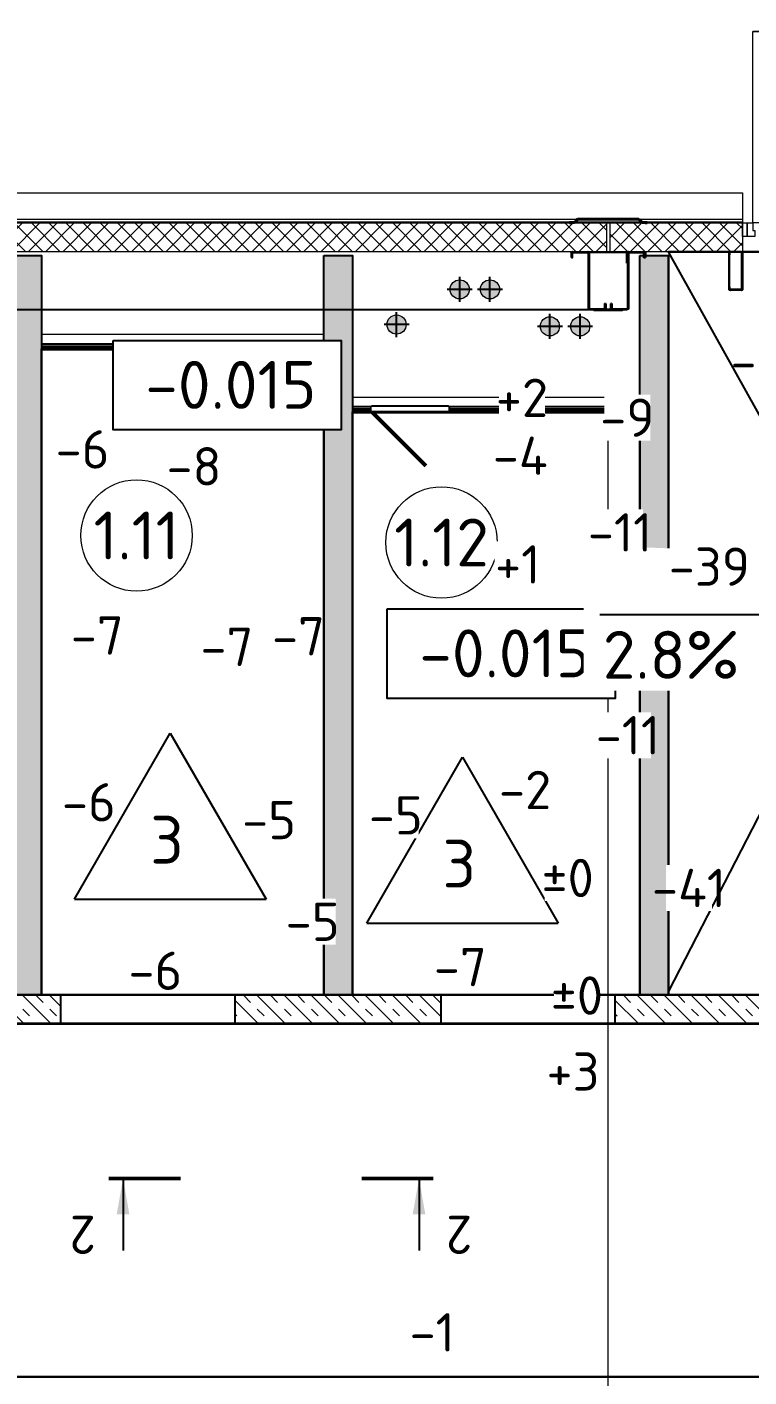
# Model space of a CAD drawing. Header units: metres. Extents: x -7665 to -5405, y -4871 to -3608.
# Drawn here: x -5498.52 to -5494.75, y -4859.61 to -4852.56 of the extents above; entities that cross this region are included whole.
import ezdxf
from ezdxf.enums import TextEntityAlignment as Align

# ---------------------------------------------------------------- set-up
doc = ezdxf.new("R2010")
doc.units = ezdxf.units.M
for name, pattern in [('CENTER', [50.800000000000004, 31.75, -6.35, 6.35, -6.35]), ('XKITLINE00', [0]), ('Xref_level ST-8$0$DASHDOT', [25.4, 12.7, -6.35, 0, -6.35])]:
    doc.linetypes.add(name, pattern=pattern)
for name, color, linetype in [('01', 123, 'Continuous'), ('A-Wall', 113, 'Continuous'), ('Part', 7, 'Continuous'), ('высотные отклонения', 7, 'Continuous'), ('Средние', 142, 'Continuous'), ('Стены', 7, 'Continuous'), ('Стены ГКЛ (графика)', 7, 'Continuous')]:
    doc.layers.add(name, color=color, linetype=linetype)
doc.layers.add('0_сети', color=7, linetype='Continuous', lineweight=0, transparency=0.7)
doc.layers.add('_5-1_Площадь помещений', color=2, linetype='Continuous', lineweight=30, plot=False)
for name, color, linetype, lineweight in [('S-WALL-PATT', 7, 'Continuous', 0), ('Выноски', 7, 'Continuous', 15), ('Обобщенные модели', 7, 'Continuous', 18), ('ОСИ', 250, 'Xref_level ST-8$0$DASHDOT', 5), ('Стены штриховка', 7, 'Continuous', 9), ('Цоколь', 252, 'Continuous', 18)]:
    doc.layers.add(name, color=color, linetype=linetype, lineweight=lineweight)
doc.layers.add('ГКЛ (контур)', color=255, linetype='Continuous', plot=False)
for name, color, linetype, lineweight, true_color in [('Каркас_Импост', 7, 'Continuous', 9, 0x804000), ('Монтажный зазор', 7, 'Continuous', 9, 0x804000), ('Панель', 7, 'Continuous', 9, 0x804000)]:
    doc.layers.add(name, color=color, linetype=linetype, lineweight=lineweight, true_color=true_color)
doc.styles.add('Норм 2.5', font='isocpeur.ttf', dxfattribs={"height": 2.5})
pattern_1 = [(45, (0, 0), (-44.90128060534577, 44.90128060534577), []), (135, (0, 0), (-44.90128060534577, -44.90128060534576), [])]
pattern_2 = [(0, (12, 6), (3, 300), [3, -300]), (10, (108, 12), (-49.14003004104248, 295.9632704366632), [2.999999999999999, -299.9999999999998]), (20, (54, 78), (-99.78696513534288, 282.9338466657496), [3, -300]), (29.99999999999999, (120, 126), (-147.4019237886467, 261.3076211353316), [3, -300]), (40, (42.00000000000001, 144), (-190.5381495766049, 231.741695764753), [2.999999999999999, -299.9999999999998]), (49.99999999999999, (66, 216), (-227.8849701066338, 195.1344162353187), [3, -300]), (59.99999999999999, (24, 270), (-258.3076211353316, 152.5980762113534), [3, -300]), (70, (120, 264), (-280.8817258057955, 105.4251208600584), [2.999999999999999, -299.9999999999998]), (80, (192, 276), (-294.9213813706616, 55.04887655911575), [2.999999999999999, -299.9999999999998]), (90, (228, 204), (-300, 3.000000000000018), [3, -300]), (99.99999999999997, (288, 198), (-295.9632704366632, -49.14003004104247), [3, -299.9999999999999]), (110, (288, 90), (-282.9338466657496, -99.78696513534288), [3, -300]), (120, (234, 54), (-261.3076211353316, -147.4019237886466), [2.999999999999999, -299.9999999999998]), (130, (150, 72), (-231.741695764753, -190.5381495766049), [3, -300]), (140, (204, 126), (-195.1344162353188, -227.8849701066338), [3, -300]), (150, (150, 180), (-152.5980762113533, -258.3076211353316), [3, -300]), (160.0000000000001, (276, 12), (-105.4251208600585, -280.8817258057954), [3, -300])]

# ---------------------------------------------------------------- blocks, each defined once
blk = doc.blocks.new('Колонна К2')
at = {"layer": 'Part'}
for p, q in [((-105, 146), (-104.9338393723592, 146.9250464488287)), ((-105, -141), (-105, 146)), ((-102.4529647831805, 146.5683505327906), (-102.5, 145.9107122735586)), ((-102.5, -141.0892877264414), (-102.5, 145.9107122735586)), ((-102.5, 143.5892877264414), (-102.440160356462, 144.4259552691365)), ((-102.5, -143.4107122735586), (-102.5, 143.5892877264414)), ((-99.95928576774895, 144.0692593530985), (-100, 143.5)), ((-100, -143.5), (-100, 143.5)), ((-99.42504644859582, 152.4338393722428), (-98.5, 152.5)), ((-98.41071227332577, 150), (-99.06835053255782, 149.9529647834133)), ((-98.5, 152.5), (-17.5, 152.5)), ((-98.41071227332577, 150), (-17.58928772620857, 150)), ((-96.92595526902005, 149.9401603563456), (-96.08928772620857, 150)), ((-96, 147.5), (-96.56925935298204, 147.4592857675161)), ((-96.08928772620857, 150), (-22.91071227332577, 150)), ((-96, 147.5), (-23, 147.5)), ((-22.43074064701796, 147.4592857675161), (-23, 147.5)), ((-22.91071227332577, 150), (-22.07404473097995, 149.9401603563456)), ((-19, 143.5), (-19.04071423225105, 144.0692593530985)), ((-19, 120), (-19, 143.5)), ((-16.93164946697652, 149.9529647834133), (-17.58928772620857, 150)), ((-17.5, 152.5), (-16.57495355140418, 152.4338393722428)), ((-16.559839643538, 144.4259552691365), (-16.5, 143.5892877264414)), ((-16.5, 120), (-16.5, 143.5892877264414)), ((-13.5, 145.9107122735586), (-13.54703521635383, 146.5683505327906)), ((-13.5, 122.5), (-13.5, 145.9107122735586)), ((-11.06616062764078, 146.9250464488287), (-11, 146)), ((-11, 146), (-11, 122.5)), ((11, 146), (11.06616062764078, 146.9250464488287)), ((11, 122.5), (11, 146)), ((13.54703521681949, 146.5683505327906), (13.5, 145.9107122735586)), ((13.5, 145.9107122735586), (13.5, 122.5)), ((16.5, 143.5892877264414), (16.559839643538, 144.4259552691365)), ((16.5, 120), (16.5, 143.5892877264414)), ((16.57495355140418, 152.4338393722428), (17.5, 152.5)), ((17.58928772667423, 150), (16.93164946744218, 149.9529647834133)), ((17.5, 152.5), (98.5, 152.5)), ((17.58928772667423, 150), (98.41071227379143, 150)), ((19.04071423271671, 144.0692593530985), (19, 143.5)), ((19, 120), (19, 143.5)), ((22.07404473097995, 149.9401603563456), (22.91071227379143, 150)), ((23, 147.5), (22.43074064701796, 147.4592857675161)), ((22.91071227379143, 150), (96.08928772667423, 150)), ((23, 147.5), (96, 147.5)), ((96.56925935298204, 147.4592857675161), (96, 147.5)), ((96.08928772667423, 150), (96.92595526902005, 149.9401603563456)), ((99.06835053302348, 149.9529647834133), (98.41071227379143, 150)), ((98.5, 152.5), (99.42504644859582, 152.4338393722428)), ((100, 143.5), (99.95928576774895, 144.0692593530985)), ((100, -143.5), (100, 143.5)), ((102.440160356462, 144.4259552691365), (102.5, 143.5892877264414)), ((102.5, 145.9107122735586), (102.4529647836462, 146.5683505327906)), ((102.5, -141.0892877264414), (102.5, 145.9107122735586)), ((102.5, -143.4107122735586), (102.5, 143.5892877264414)), ((104.9338393723592, 146.9250464488287), (105, 146)), ((105, -141), (105, 146)), ((-100, -140.0001452717697), (-100, 139.9998547282303)), ((-19, 120), (-16.5, 120)), ((-11, 122.5), (-13.5, 122.5)), ((13.5, 122.5), (11, 122.5)), ((19, 120), (16.5, 120)), ((100, -140.0001452717697), (100, 139.9998547282303)), ((-194, -143.5), (-194, -120)), ((-194, -120), (-191.5, -120)), ((-191.5, -120), (-191.5, -143.4107122735586)), ((-188.5, -117.5), (-186, -117.5)), ((-188.5, -141.0892877264414), (-188.5, -117.5)), ((-186, -117.5), (-186, -141)), ((-100, -143.5), (-100, -89.93383938604177)), ((-100, -89.93383938604177), (-97.5, -89.93383938604177)), ((-97.5, -89.93383938604177), (-97.47648239159025, -143.7395314031746)), ((97.5, -89.93383938604177), (97.47648239159025, -143.7395314031746)), ((100, -89.93383938604177), (97.5, -89.93383938604177)), ((100.0330803138204, -143.9625232244143), (100, -89.93383938604177)), ((188.5, -117.5), (186, -117.5)), ((186, -117.5), (186, -141)), ((188.5, -141.0892877264414), (188.5, -117.5)), ((191.5, -120), (191.5, -120)), ((191.5, -120), (191.5, -120)), ((191.5, -143.4107122735586), (191.5, -120)), ((191.5, -120), (194, -120)), ((194, -143.5), (194, -120)), ((-193.9338393723592, -144.4250464488287), (-194, -143.5)), ((-191.5, -143.4107122735586), (-191.4529647831805, -144.0683505327906)), ((-188.440160356462, -141.9259552691365), (-188.5, -141.0892877264414)), ((-187.5, -150), (-188.4250464485958, -149.9338393722428)), ((-188.0683505325578, -147.4529647834133), (-187.4107122733258, -147.5)), ((-187.5, -150), (-106.5, -150)), ((-187.4107122733258, -147.5), (-106.5892877262086, -147.5)), ((-186, -141), (-185.9592857672833, -141.5692593530985)), ((-182.0892877262086, -147.5), (-182.9259552690201, -147.4401603563456)), ((-182.569259352982, -144.9592857675161), (-182, -145)), ((-182.0892877262086, -147.5), (-108.9107122733258, -147.5)), ((-182, -145), (-109, -145)), ((-109, -145), (-108.430740647018, -144.9592857675161)), ((-108.0740447309799, -147.4401603563456), (-108.9107122733258, -147.5)), ((-106.5892877262086, -147.5), (-105.9316494669765, -147.4529647834133)), ((-105.5749535514042, -149.9338393722428), (-106.5, -150)), ((-105.040714232251, -141.5692593530985), (-105, -141)), ((-102.5, -141.0892877264414), (-102.559839643538, -141.9259552691365)), ((-102.5470352163538, -144.0683505327906), (-102.5, -143.4107122735586)), ((-99.93383937235922, -144.4250464488287), (-100, -143.5)), ((-97.5, -143.4107122735586), (-97.4529647831805, -144.0683505327906)), ((-94.42504644854769, -149.9338393722575), (94.42504644854789, -149.9338393722575)), ((-94.06835053264085, -147.4529647834324), (94.06835053264102, -147.4529647834324)), ((97.5, -143.4107122735586), (97.4529647831805, -144.0683505327906)), ((99.93383937235922, -144.4250464488287), (100, -143.5)), ((100.0661606276408, -144.4250464488287), (100, -143.5)), ((102.559839643538, -141.9259552691365), (102.5, -141.0892877264414)), ((102.5, -143.4107122735586), (102.5470352168195, -144.0683505327906)), ((105, -141), (105.0407142327167, -141.5692593530985)), ((106.5, -150), (105.5749535514042, -149.9338393722428)), ((105.9316494674422, -147.4529647834133), (106.5892877266742, -147.5)), ((106.5, -150), (187.5, -150)), ((106.5892877266742, -147.5), (187.4107122737914, -147.5)), ((108.9107122737914, -147.5), (108.0740447309799, -147.4401603563456)), ((108.430740647018, -144.9592857675161), (109, -145)), ((108.9107122737914, -147.5), (182.0892877266742, -147.5)), ((109, -145), (182, -145)), ((182, -145), (182.569259352982, -144.9592857675161)), ((182.9259552690201, -147.4401603563456), (182.0892877266742, -147.5)), ((185.959285767749, -141.5692593530985), (186, -141)), ((187.4107122737914, -147.5), (188.0683505330235, -147.4529647834133)), ((188.4250464485958, -149.9338393722428), (187.5, -150)), ((188.5, -141.0892877264414), (188.440160356462, -141.9259552691365)), ((191.4529647836462, -144.0683505327906), (191.5, -143.4107122735586)), ((194, -143.5), (193.9338393723592, -144.4250464488287))]:
    blk.add_line(p, q, dxfattribs=at)
blk.add_lwpolyline([(-74.99999999999999, 152.5), (-74.99999999999999, 154.5), (74.99999999999999, 154.5), (74.99999999999999, 152.5), (-74.99999999999999, 152.5)], dxfattribs=at)
for centre, radius, start, end in [((-98.5, 146), 6.499999999995562, 98.18181817978395, 171.8181818202161), ((-98.5, 146), 3.993614015769151, 98.18181817978395, 171.8181818202161), ((-96, 143.5), 6.506385984226687, 98.18181817978395, 171.8181818202161), ((-96, 143.5), 3.999999999991231, 98.18181817978395, 171.8181818202161), ((-23, 143.5), 3.999999999987617, 8.181818179783926, 81.81818182021608), ((-23, 143.5), 6.50638598422186, 8.181818179783926, 81.81818182021608), ((-17.5, 146), 3.993614015776985, 8.181818179783926, 81.81818182021608), ((-17.5, 146), 6.499999999989522, 8.181818179783926, 81.81818182021608), ((17.5, 146), 6.499999999999175, 98.18181817978395, 171.8181818202161), ((17.5, 146), 3.993614015773978, 98.18181817978395, 171.8181818202161), ((23, 143.5), 6.506385984229692, 98.18181817978395, 171.8181818202161), ((23, 143.5), 3.999999999996058, 98.18181817978395, 171.8181818202161), ((96, 143.5), 3.999999999996058, 8.181818179783926, 81.81818182021608), ((96, 143.5), 6.506385984231515, 8.181818179783926, 81.81818182021608), ((98.5, 146), 3.993614015764325, 8.181818179783926, 81.81818182021608), ((98.5, 146), 6.499999999989522, 8.181818179783926, 81.81818182021608), ((-187.5, -143.5), 6.499999999998569, 188.1818181797839, 261.8181818202161), ((-187.5, -143.5), 3.993614015776985, 188.1818181797839, 261.8181818202161), ((-182, -141), 6.506385984230301, 188.1818181797839, 261.8181818202161), ((-182, -141), 3.999999999987617, 188.1818181797839, 261.8181818202161), ((-109, -141), 3.999999999991231, 278.1818181797839, 351.8181818202161), ((-109, -141), 6.506385984226687, 278.1818181797839, 351.8181818202161), ((-106.5, -143.5), 3.993614015769151, 278.1818181797839, 351.8181818202161), ((-106.5, -143.5), 6.499999999999782, 278.1818181797839, 351.8181818202161), ((-93.5, -143.5), 6.499999999998569, 188.181818179784, 261.8181818202164), ((-93.5, -143.5), 3.993614015776985, 188.181818179784, 261.8181818202164), ((93.5, -143.5), 3.993614015776985, 278.1818181797836, 351.8181818202161), ((93.5, -143.5), 6.499999999998569, 278.1818181797836, 351.8181818202161), ((106.5, -143.5), 6.499999999993742, 188.1818181797839, 261.8181818202161), ((106.5, -143.5), 3.993614015764325, 188.1818181797839, 261.8181818202161), ((109, -141), 6.506385984231515, 188.1818181797839, 261.8181818202161), ((109, -141), 3.999999999996058, 188.1818181797839, 261.8181818202161), ((182, -141), 4.000000000000884, 278.1818181797839, 351.8181818202161), ((182, -141), 6.506385984222467, 278.1818181797839, 351.8181818202161), ((187.5, -143.5), 3.993614015778804, 278.1818181797839, 351.8181818202161), ((187.5, -143.5), 6.499999999999782, 278.1818181797839, 351.8181818202161)]:
    blk.add_arc(centre, radius, start, end, dxfattribs=at)
blk = doc.blocks.new('*U41')
at = {"layer": 'S-WALL-PATT', "lineweight": 0, "true_color": 0x636466}
h = blk.add_hatch(dxfattribs=at)
h.set_pattern_fill('ANSI37', color=251, scale=20)
h.set_pattern_definition(pattern_1)
h.paths.add_polyline_path([(-150, 0), (0, 1.4210854715202e-14), (0, 5979.999999999999), (-150, 5979.999999999999)])
at = {"color": 0}
blk.add_lwpolyline([(-150, 0), (0, 0), (0, 5979.999999999999), (-150, 5979.999999999999)], close=True, dxfattribs=at)
blk = doc.blocks.new('СТ1')
at = {"layer": 'Part', "linetype": 'XKITLINE00'}
for p, q in [((5.146110970526934, 70.90423054539133), (6, 70.96530189411715)), ((6, 70.96530189411715), (62, 70.96530189411715)), ((62, 70.96530189411715), (62.85388902947307, 70.90423054539133)), ((0, 64.96530189411715), (0.06107134884223342, 65.81919092370663)), ((0, -123.0346981058829), (0, 64.96530189411715)), ((0, 0), (2, 2)), ((2.045771019998938, 65.53383419092279), (2, 64.89387171296403)), ((2, -122.9632679247297), (2, 64.89387171296403)), ((6.071430181153119, 68.96530189411715), (5.431467703077942, 68.91953087435104)), ((6.071430181153119, 68.96530189411715), (61.92856981884688, 68.96530189411715)), ((62.56853229692206, 68.91953087435104), (61.92856981884688, 68.96530189411715)), ((65.87564456090331, 65.87564456101973), (67.45779197197407, 67.45779197209049)), ((66, 64.89387171296403), (65.95422898046672, 65.53383419092279)), ((66, 53.96530189411715), (66, 64.89387171296403)), ((68, 53.96530189411715), (66, 53.96530189411715)), ((67.93892865115777, 65.81919092370663), (68, 64.96530189411715)), ((68, 64.96530189411715), (68, 53.96530189411715)), ((0.06107134884223342, -123.8885871354723), (0, -123.0346981058829)), ((2, -122.9632679247297), (2.045771019998938, -123.6032304026885)), ((6, -129.0346981058829), (5.146110970526934, -128.973626757157)), ((5.431467703077942, -126.9889270861167), (6.071430181153119, -127.0346981058829)), ((6, -129.0346981058829), (62, -129.0346981058829)), ((6.071430181153119, -127.0346981058829), (61.92856981884688, -127.0346981058829)), ((61.92856981884688, -127.0346981058829), (62.56853229692206, -126.9889270861167)), ((62.85388902947307, -128.973626757157), (62, -129.0346981058829)), ((65.95422898046672, -123.6032304026885), (66, -122.9632679247297)), ((66, -112.0346981058829), (68, -112.0346981058829)), ((66, -122.9632679247297), (66, -112.0346981058829)), ((68, -123.0346981058829), (67.93892865115777, -123.8885871354723)), ((68, -112.0346981058829), (68, -123.0346981058829))]:
    blk.add_line(p, q, dxfattribs=at)
for centre, radius, start, end in [((6, 64.96530189411715), 5.99999999999228, 98.18181817978395, 171.8181818202161), ((62, 64.96530189411715), 5.999999999996499, 8.181818179783926, 81.81818182021608), ((6, 64.96530189411715), 3.994891212612249, 98.18181817978395, 171.8181818202161), ((62, 64.96530189411715), 3.994891212614952, 8.181818179783926, 81.81818182021608), ((6, -123.0346981058829), 6.000000000000719, 188.1818181797839, 261.8181818202161), ((6, -123.0346981058829), 3.994891212611036, 188.1818181797839, 261.8181818202161), ((62, -123.0346981058829), 3.994891212615256, 278.1818181797839, 351.8181818202161), ((62, -123.0346981058829), 5.999999999992887, 278.1818181797839, 351.8181818202161)]:
    blk.add_arc(centre, radius, start, end, dxfattribs=at)
blk = doc.blocks.new('*U62')
at = {"layer": 'S-WALL-PATT', "lineweight": 0, "true_color": 0x636466}
h = blk.add_hatch(dxfattribs=at)
h.set_pattern_fill('ANSI37', color=251, scale=20)
h.set_pattern_definition(pattern_1)
h.paths.add_polyline_path([(-150, 0), (-1.4210854715202e-14, 1.4210854715202e-14), (0, 690.0000000000005), (-150, 690.0000000000005)])
at = {"color": 0}
blk.add_lwpolyline([(-150, 0), (0, 0), (0, 690.0000000000005), (-150, 690.0000000000005)], close=True, dxfattribs=at)
blk = doc.blocks.new('*U30')
at = {"layer": 'A-Wall', "linetype": 'Continuous', "lineweight": 18}
h = blk.add_hatch(dxfattribs=at)
h.set_pattern_fill('GENERAL_TEXTURE', color=30, scale=300, style=0, pattern_type=2)
h.set_pattern_definition(pattern_2)
h.paths.add_polyline_path([(12.5, 0), (12.5, -12.5), (530.7155004115775, -12.5), (530.7155004115775, 0)], flags=0)
at = {"layer": 'A-Wall', "color": 114, "linetype": 'Continuous', "lineweight": 50}
blk.add_line((-899.6689732287414, -1.347017690507073), (575.3809414343159, -1.347017690507073), dxfattribs=at)
at = {"layer": 'A-Wall', "color": 11, "linetype": 'Continuous', "lineweight": 25}
for p, q in [((-899.6689732287414, -13.84701769050707), (575.3809414343159, -13.84701769050707)), ((-899.6689732287414, -26.34701769050707), (575.3809414343159, -26.34701769050707))]:
    blk.add_line(p, q, dxfattribs=at)
at = {"layer": 'A-Wall', "color": 8, "linetype": 'Continuous', "lineweight": 0}
blk.add_line((-899.6689732287414, -76.34701769050707), (575.3809414343159, -76.34701769050707), dxfattribs=at)
for points in [[(-899.6689732287414, -1.347017690507073), (-899.6689732287414, -76.34701769050707)], [(575.3809414343159, -1.347017690507073), (575.3809414343159, -76.34701769050707)]]:
    blk.add_lwpolyline(points, dxfattribs=at)
blk = doc.blocks.new('*U31')
at = {"layer": 'A-Wall', "linetype": 'Continuous', "lineweight": 18}
h = blk.add_hatch(dxfattribs=at)
h.set_pattern_fill('GENERAL_TEXTURE', color=30, scale=300, style=0, pattern_type=2)
h.set_pattern_definition(pattern_2)
h.paths.add_polyline_path([(12.5, 0), (12.5, -12.5), (530.7155004115775, -12.5), (530.7155004115775, 0)], flags=0)
at = {"layer": 'A-Wall', "color": 114, "linetype": 'Continuous', "lineweight": 50}
blk.add_line((-924.5689732291139, -1.347017690507073), (575.3809414343159, -1.347017690507073), dxfattribs=at)
at = {"layer": 'A-Wall', "color": 11, "linetype": 'Continuous', "lineweight": 25}
for p, q in [((-924.5689732291139, -13.84701769050707), (575.3809414343159, -13.84701769050707)), ((-924.5689732291139, -26.34701769050707), (575.3809414343159, -26.34701769050707))]:
    blk.add_line(p, q, dxfattribs=at)
at = {"layer": 'A-Wall', "color": 8, "linetype": 'Continuous', "lineweight": 0}
blk.add_line((-924.5689732291139, -76.34701769050707), (575.3809414343159, -76.34701769050707), dxfattribs=at)
for points in [[(-924.5689732291139, -1.347017690507073), (-924.5689732291139, -76.34701769050707)], [(575.3809414343159, -1.347017690507073), (575.3809414343159, -76.34701769050707)]]:
    blk.add_lwpolyline(points, dxfattribs=at)
blk = doc.blocks.new('*U165')
at = {"lineweight": 50}
for points in [[(200, 0), (-82.84271247491941, 282.8427124744537)], [(-200, 0), (200, 0), (200, -25), (-200, -25), (-200, 0)]]:
    blk.add_lwpolyline(points, dxfattribs=at)
blk.add_wipeout([(-200, 0), (200, 0), (200, -25), (-199.99999999999994, -25)])
blk = doc.blocks.new('*U180')
at = {"layer": 'Цоколь'}
for p, q in [((0, -2.588190451025184), (0, 0)), ((21889.99999999998, -9.094947017729282e-13), (0, 0)), ((21889.99999999998, -9.094947017729282e-13), (0, 0)), ((0, -5.485967929892468), (0, -2.588190451025184)), ((21889.99999999998, -2.588190451025184), (0, -2.588190451025184)), ((-9.094947017729282e-13, -158.0707920155728), (0, -5.485967929892468)), ((21889.99999999998, -5.485967929891558), (0, -5.485967929892468)), ((21889.99999999998, -19.86834022734274), (-9.094947017729282e-13, -19.86834022734365)), ((21889.99999999998, -158.0707920155728), (-9.094947017729282e-13, -158.0707920155728))]:
    blk.add_line(p, q, dxfattribs=at)
blk = doc.blocks.new('ДПС-1-60 1060х2050 (проем 1110)')
at = {"layer": 'Каркас_Импост', "color": 7}
for p, q in [((25, 0), (55, 0)), ((25, -70), (25, 0)), ((55, 0), (55, -40)), ((1055, 0), (1085, 0)), ((1055, -40), (1055, 0)), ((1085, 0), (1085, -70)), ((65, -70), (25, -70)), ((55, -40), (65, -40)), ((65, -40), (65, -70)), ((1045, -40), (1055, -40)), ((1045, -70), (1045, -40)), ((1085, -70), (1045, -70))]:
    blk.add_line(p, q, dxfattribs=at)
at = {"layer": 'Монтажный зазор', "color": 7}
blk.add_line((1085, -70), (1085, 0), dxfattribs=at)
for points in [[(25, -70), (0, -70), (0, 0), (25, 0)], [(1110, -70), (1085, -70), (1085, 0), (1110, 0)]]:
    blk.add_lwpolyline(points, close=True, dxfattribs=at)
at = {"layer": 'Панель', "color": 7, "lineweight": 18}
for p, q in [((55, 0), (55, 1000)), ((55, 1000), (99.44444444403052, 1000)), ((99.44444444403052, 1000), (99.44444444403052, 0)), ((99.44444444403052, 0), (55, 0))]:
    blk.add_line(p, q, dxfattribs=at)
at = {"layer": 'Панель', "color": 7}
blk.add_arc((55, 0), 1000.000000000001, 0, 90, dxfattribs=at)
blk = doc.blocks.new('320мм_ФЭ_Стена_Стык вертикальный')
at = {"layer": 'Обобщенные модели', "lineweight": 9}
h = blk.add_hatch(dxfattribs=at)
h.set_pattern_fill('FP_4', color=256, style=0, pattern_type=2)
h.set_pattern_definition([(45, (210.0000000000036, 6.821210263296962e-13), (-106.0660171779821, 106.0660171779821), [])])
h.paths.add_polyline_path([(27265.00000000009, -294.9999999998949), (27282.00000000009, -277.9999999998988), (27281.58578643771, -276.9999999998947), (27264.58578643771, -293.9999999998951), (27155.41421356246, -293.9999999998948), (27138.41421356246, -276.9999999998943), (27138.00000000009, -277.9999999998984), (27155.00000000008, -294.9999999998946)], flags=0)
h.paths.add_polyline_path([(27307.00000000008, -275.999999999895), (27308.00000000008, -274.9999999998996), (27298.00000000009, -275.999999999895)], flags=0)
h.paths.add_polyline_path([(27122.00000000009, -275.9999999998944), (27122.00000000009, -274.9999999998947), (27113.00000000009, -275.9999999998944)], flags=0)
at = {"layer": 'Обобщенные модели', "lineweight": 40}
for p, q in [((26912.00000000005, -274.9999999998932), (26902.00000000005, -274.9999999998931)), ((26902.00000000005, -274.9999999998931), (26902.00000000005, -277.9999999998932)), ((26902.00000000005, -277.9999999998932), (26928.00000000005, -277.9999999998934)), ((26903.00000000005, -276.9999999998932), (26903.00000000005, -275.9999999998931)), ((26903.00000000005, -275.9999999998931), (26912.00000000005, -275.9999999998932)), ((26928.41421356243, -276.9999999998934), (26903.00000000005, -276.9999999998932)), ((26912.00000000005, -275.9999999998932), (26912.00000000005, -274.9999999998932)), ((26928.00000000005, -277.9999999998934), (26945.00000000005, -294.9999999998934)), ((26945.41421356243, -293.9999999998934), (26928.41421356243, -276.9999999998934)), ((27281.58578643768, -276.9999999998936), (27264.58578643768, -293.9999999998934)), ((27265.00000000005, -294.9999999998934), (27282.00000000005, -277.9999999998936)), ((27307.00000000005, -276.9999999998938), (27281.58578643768, -276.9999999998936)), ((27282.00000000005, -277.9999999998936), (27308.00000000006, -277.9999999998938)), ((27308.00000000006, -274.9999999998937), (27298.00000000006, -274.9999999998936)), ((27298.00000000006, -274.9999999998936), (27298.00000000006, -275.9999999998936)), ((27298.00000000006, -275.9999999998936), (27307.00000000005, -275.9999999998938)), ((27307.00000000005, -275.9999999998938), (27307.00000000005, -276.9999999998938)), ((27308.00000000006, -277.9999999998938), (27308.00000000006, -274.9999999998937))]:
    blk.add_line(p, q, dxfattribs=at)
for points in [[(26945.00000000005, -294.9999999998934), (27265.00000000005, -294.9999999998934)], [(26945.41421356243, -293.9999999998934), (27264.58578643768, -293.9999999998934)]]:
    blk.add_lwpolyline(points, dxfattribs=at)
blk = doc.blocks.new('Номер_помещения')
blk.add_wipeout([(-5, 0), (0, 8.659999999999854), (5, 0)])
for p, q in [((-5, 0), (0, 8.659999999999854)), ((0, 8.659999999999854), (5, 0)), ((-5, 0), (5, 0))]:
    blk.add_line(p, q)
at = {"style": 'Норм 2.5'}
blk.add_attdef('НОМЕР', text='', height=2.5, dxfattribs=at).set_placement((-0.1712660301878657, 3.102129743254984), align=Align.MIDDLE_CENTER)
blk = doc.blocks.new('axis_name')
at = {"lineweight": 9}
blk.add_circle((0, 0), 2.907122088250071, dxfattribs=at)
at = {"style": 'Норм 2.5'}
blk.add_attdef('AXIS_NAME', text='', height=2.5, dxfattribs=at).set_placement((0, 0), align=Align.MIDDLE_CENTER)
blk = doc.blocks.new('Проектная_отметка')
blk.add_wipeout([(0, 0), (8.881784197001252e-16, 4.675579138611283), (11.91657117851264, 4.675579138611283), (11.91657117851264, 0)])
blk.add_lwpolyline([(0, 4.675579138611283), (11.91657117851264, 4.675579138611283), (11.91657117851264, 0), (0, 0)], close=True)
at = {"style": 'Норм 2.5'}
blk.add_attdef('ОТМЕТКА', text='', height=2.5, dxfattribs=at).set_placement((6.151168828841946, 2.352962737872986), align=Align.MIDDLE_CENTER)
blk = doc.blocks.new('уклон')
blk.add_wipeout([(-1.8388414349320792, 3.2893025527778406), (7.606307830760418, 3.6276688934360237), (7.606307830760416, -3.9624762885597846), (-2.6502681218055097, -3.9624762885597864), (-2.6502681218055097, 0), (-6.769383791229302, 0)]).dxf.layer = '01'
for q in [(-3.155252649971771, 1.446154085085709), (6.769383791224755, 0)]:
    blk.add_line((-6.769383791229302, 0), q)
at = {"style": 'Норм 2.5'}
for tag, p in [('УКЛОН_ПРОЕКТ', (-2.137696630265964, 0.5730704437519307)), ('УКЛОН_ФАКТ', (-2.137696630265964, -3.343577028426807))]:
    blk.add_attdef(tag, p, '', height=2.5, dxfattribs=at)
blk = doc.blocks.new('стрелка разреза')
blk.add_hatch(color=256).paths.add_polyline_path([(0, -3.75000000349246), (2.34375, -3.336733643664047), (2.34375, -4.163266363320872)], flags=0)
blk.add_line((0, -3.75000000349246), (4.687500011641532, -3.75000000349246))
at = {"lineweight": 30, "const_width": 0.234375}
blk.add_lwpolyline([(0, 0), (0, -4.687499997089617)], dxfattribs=at)

msp = doc.modelspace()

# ---------------------------------------------------------------- hatches: boundary and pattern name
at = {"layer": '0_сети', "true_color": 0x0000ff}
h = msp.add_hatch(color=5, dxfattribs=at)
h.dxf.hatch_style = 1
h.paths.add_polyline_path([(-5496.31224954417, -4853.928810942981, 1), (-5496.21224954417, -4853.928810942981, 1)])
at = {"layer": '0_сети'}
h = msp.add_hatch(color=10, dxfattribs=at)
h.dxf.hatch_style = 1
h.paths.add_polyline_path([(-5496.154220269265, -4853.928810942981, 1), (-5496.054220269266, -4853.928810942981, 1)])
h = msp.add_hatch(color=94, dxfattribs=at)
h.dxf.hatch_style = 1
h.paths.add_polyline_path([(-5496.641680140896, -4854.112522452726, 1), (-5496.541680140896, -4854.112522452726, 1)])
at = {"layer": '0_сети', "true_color": 0x0000ff}
h = msp.add_hatch(color=5, dxfattribs=at)
h.dxf.hatch_style = 1
h.paths.add_polyline_path([(-5495.841045866572, -4854.121813325035, 1), (-5495.741045866572, -4854.121813325035, 1)])
at = {"layer": '0_сети'}
h = msp.add_hatch(color=10, dxfattribs=at)
h.dxf.hatch_style = 1
h.paths.add_polyline_path([(-5495.683016591667, -4854.121813325035, 1), (-5495.583016591667, -4854.121813325035, 1)])
at = {"layer": 'Стены штриховка'}
h = msp.add_hatch(dxfattribs=at)
h.set_pattern_fill('ASHLER', color=256, scale=0.2, angle=270, pattern_type=2)
h.set_pattern_definition([(315, (-8245.935953851736, -4184.874212591381), (0.07071067811865477, 0.07071067811865474), []), (315, (-8245.865253851736, -4184.874212591381), (0.07071067811865477, 0.07071067811865474), [0.05, -0.05])])
h.paths.add_polyline_path([(-5486.481365646553, -4853.752081335562), (-5486.631415561216, -4853.752081335562), (-5486.631415561216, -4857.612081335562), (-5486.481365646553, -4857.612081335562)])
h.paths.add_polyline_path([(-5489.631415561216, -4853.882081335562), (-5489.781465475879, -4853.882081335562), (-5489.781465475879, -4857.612081335562), (-5489.631415561216, -4857.612081335562)])
h.paths.add_polyline_path([(-5489.631415561216, -4853.752081335562), (-5489.781465475879, -4853.752081335562), (-5489.781465475879, -4853.882081335562), (-5489.631415561216, -4853.882081335562)])
h.paths.add_polyline_path([(-5495.171365475879, -4853.751831420899), (-5495.321415390542, -4853.751831420899), (-5495.321415390542, -4853.882081335562), (-5495.171365475879, -4853.882081335562)])
h.paths.add_polyline_path([(-5495.171365475879, -4853.882081335562), (-5495.321415390542, -4853.882081335562), (-5495.321415390542, -4857.611831420899), (-5495.171365475879, -4857.611831420899)])
h.paths.add_polyline_path([(-5496.821365305205, -4853.751781506236), (-5496.971415219869, -4853.751781506236), (-5496.971415219869, -4853.882081335562), (-5496.821365305205, -4853.882081335562)])
h.paths.add_polyline_path([(-5496.821365305205, -4853.882081335562), (-5496.971415219869, -4853.882081335562), (-5496.971415219869, -4857.611781506235), (-5496.821365305205, -4857.611781506235)])
h.paths.add_polyline_path([(-5498.446465134532, -4853.751731591572), (-5498.596515049196, -4853.751731591572), (-5498.596515049196, -4853.882081335562), (-5498.446465134532, -4853.882081335562)])
h.paths.add_polyline_path([(-5498.446465134532, -4853.882081335562), (-5498.596515049196, -4853.882081335562), (-5498.596515049196, -4857.611731591573), (-5498.446465134532, -4857.611731591573)])
h.paths.add_polyline_path([(-5501.196515049195, -4853.751381847583), (-5501.346564963858, -4853.751381847583), (-5501.346564963858, -4853.882081335562), (-5501.196515049195, -4853.882081335562)])
h.paths.add_polyline_path([(-5501.196515049195, -4853.882081335562), (-5501.346564963858, -4853.882081335562), (-5501.346564963858, -4857.611381847582), (-5501.196515049195, -4857.611381847582)])
h.paths.add_polyline_path([(-5501.486365646552, -4855.642081847583), (-5504.161414707848, -4855.642081847583), (-5504.161414707848, -4855.792081847582), (-5501.486365646552, -4855.792081847582)])
h.paths.add_polyline_path([(-5501.346564963858, -4855.642081847583), (-5501.486365646552, -4855.642081847583), (-5501.486365646552, -4855.792081847582), (-5501.346564963858, -4855.792081847582)])
h = msp.add_hatch(dxfattribs=at)
h.set_pattern_fill('ASHLER', color=256, scale=0.2, angle=270, pattern_type=2)
h.set_pattern_definition([(315, (-8238.440953851736, -4184.874212591381), (0.07071067811865477, 0.07071067811865474), []), (315, (-8238.370253851735, -4184.874212591381), (0.07071067811865477, 0.07071067811865474), [0.05, -0.05])])
h.paths.add_polyline_path([(-5498.346365646553, -4857.612081335562), (-5499.226365646553, -4857.612081335562), (-5499.226365646553, -4857.762081335562), (-5498.346365646553, -4857.762081335562)])
h = msp.add_hatch(dxfattribs=at)
h.set_pattern_fill('ASHLER', color=256, scale=0.2, angle=270, pattern_type=2)
h.set_pattern_definition([(315, (-8236.650953851735, -4184.874212591381), (0.07071067811865477, 0.07071067811865474), []), (315, (-8236.580253851736, -4184.874212591381), (0.07071067811865477, 0.07071067811865474), [0.05, -0.05])])
h.paths.add_polyline_path([(-5496.361365646552, -4857.612081335562), (-5497.436365646553, -4857.612081335562), (-5497.436365646553, -4857.762081335562), (-5496.361365646552, -4857.762081335562)])
h = msp.add_hatch(dxfattribs=at)
h.set_pattern_fill('ASHLER', color=256, scale=0.2, angle=270, pattern_type=2)
h.set_pattern_definition([(315, (-8234.665953851736, -4184.874212591381), (0.07071067811865477, 0.07071067811865474), []), (315, (-8234.595253851736, -4184.874212591381), (0.07071067811865477, 0.07071067811865474), [0.05, -0.05])])
h.paths.add_polyline_path([(-5490.709365646527, -4857.612081335562), (-5495.451365646552, -4857.612081335562), (-5495.451365646552, -4857.762081335562), (-5490.709365646527, -4857.762081335562)])

# ---------------------------------------------------------------- linework, layer by layer
for p, q in [((-5494.171789384072, -4855.531611844291), (-5495.171365646552, -4853.732081335562)), ((-5494.171789384072, -4855.648376759863), (-5495.171365646552, -4857.592081335562))]:
    msp.add_line(p, q)
for points in [[(-5496.26224954417, -4853.99381094298), (-5496.26224954417, -4853.863798646616)], [(-5496.104220269265, -4853.99381094298), (-5496.104220269265, -4853.863798646616)], [(-5496.197243395988, -4853.928804794798), (-5496.327255692352, -4853.928804794798)], [(-5496.039214121083, -4853.928804794798), (-5496.169226417447, -4853.928804794798)], [(-5496.591680140896, -4854.177522452726), (-5496.591680140896, -4854.047510156362)], [(-5495.791045866572, -4854.186813325035), (-5495.791045866572, -4854.056801028671)], [(-5495.633016591667, -4854.186813325035), (-5495.633016591667, -4854.056801028671)], [(-5496.526673992714, -4854.112516304544), (-5496.656686289078, -4854.112516304544)], [(-5495.726039718389, -4854.121807176853), (-5495.856052014754, -4854.121807176853)], [(-5495.568010443485, -4854.121807176853), (-5495.698022739849, -4854.121807176853)]]:
    msp.add_lwpolyline(points)
at = {"layer": '0_сети'}
for centre in [(-5496.26224954417, -4853.928810942981), (-5496.104220269265, -4853.928810942981), (-5496.591680140896, -4854.112522452726), (-5495.791045866572, -4854.121813325035), (-5495.633016591667, -4854.121813325035)]:
    msp.add_circle(centre, 0.05, dxfattribs=at)
at = {"layer": '_5-1_Площадь помещений'}
msp.add_lwpolyline([(-5495.171365475879, -4853.732081335562), (-5494.854365646553, -4853.732081335562), (-5494.854365646553, -4853.931652207093), (-5494.786365646552, -4853.931652207093), (-5494.786365646552, -4853.732081335562), (-5493.676365646553, -4853.732081335562), (-5493.676365646552, -4853.931652207093), (-5493.608764083147, -4853.931652207093), (-5493.608764083147, -4853.732081335562), (-5489.781465475879, -4853.732081335562), (-5489.781465475879, -4857.612081335562), (-5495.171365475879, -4857.611831420899), (-5495.171365475879, -4853.751831420899)], dxfattribs=at)
at = {"layer": '_5-1_Площадь помещений', "elevation": -0.0079999999999956}
msp.add_lwpolyline([(-5498.446465134532, -4854.239410058774), (-5496.971415219869, -4854.239410058774), (-5496.971415219869, -4857.611781506235), (-5498.446465134532, -4857.611781506235)], close=True, dxfattribs=at)
at = {"layer": '_5-1_Площадь помещений'}
msp.add_lwpolyline([(-5511.821365646552, -4857.762400349545), (-5483.723814666329, -4857.762400349545), (-5483.723814666329, -4859.606196634222), (-5511.821365646552, -4859.606196634222)], close=True, dxfattribs=at)
at = {"layer": 'ГКЛ (контур)', "color": 94}
for points, elevation in [([(-5498.446465134532, -4854.239410058774), (-5496.971415219869, -4854.239410058774)], -0.0079999999999956), ([(-5496.821365305205, -4854.567354791678), (-5495.321415390542, -4854.567354791678)], -0.03699999999999899)]:
    msp.add_lwpolyline(points, dxfattribs=dict(at, elevation=elevation))
at = {"layer": 'ОСИ'}
for p, q in [((-5495.486365646552, -4867.205464102768), (-5495.486365646552, -4852.559042681536)), ((-5481.991847919518, -4853.882081335562), (-5529.481643533391, -4853.882081335562))]:
    msp.add_line(p, q, dxfattribs=at)
at = {"layer": 'Средние', "linetype": 'CENTER'}
msp.add_line((-5501.409365646553, -4854.033081335562), (-5495.572365646552, -4854.033081335562), dxfattribs=at)
at = {"layer": 'Стены'}
for points in [[(-5498.596515049196, -4853.751731591572), (-5498.446465134532, -4853.751731591572), (-5498.446465134532, -4857.611731591573), (-5498.596515049196, -4857.611731591573)], [(-5496.971415219869, -4853.751781506236), (-5496.821365305205, -4853.751781506236), (-5496.821365305205, -4857.611781506235), (-5496.971415219869, -4857.611781506235)], [(-5495.321415390542, -4853.751831420899), (-5495.171365475879, -4853.751831420899), (-5495.171365475879, -4857.611831420899), (-5495.321415390542, -4857.611831420899)], [(-5513.676365646553, -4857.612081335562), (-5483.296365646553, -4857.612081335562), (-5483.296365646553, -4857.762081335562), (-5513.676365646553, -4857.762081335562)]]:
    msp.add_lwpolyline(points, close=True, dxfattribs=at)
for points in [[(-5498.346365646553, -4857.612081335562), (-5498.346365646553, -4857.762081335562)], [(-5497.436365646553, -4857.612081335562), (-5497.436365646553, -4857.762081335562)], [(-5496.361365646552, -4857.612081335562), (-5496.361365646552, -4857.762081335562)], [(-5495.451365646552, -4857.612081335562), (-5495.451365646552, -4857.762081335562)]]:
    msp.add_lwpolyline(points, dxfattribs=at)

# ---------------------------------------------------------------- block references
at = {"xscale": 0.001, "yscale": 0.001, "zscale": 0.001}
msp.add_blockref('ДПС-1-60 1060х2050 (проем 1110)', (-5494.786365646552, -4853.582081335562), dxfattribs=at)
at = {"color": 1, "xscale": -0.001, "yscale": 0.001, "zscale": 0.001, "rotation": 180}
msp.add_blockref('Колонна К2', (-5495.486365646552, -4853.882081335562), dxfattribs=at)
at = {"color": 1, "xscale": -0.001, "yscale": 0.001, "zscale": 0.001}
msp.add_blockref('СТ1', (-5494.786365646552, -4853.803046637457), dxfattribs=at)
at = {"yscale": 0.08, "zscale": 0.08}
for p, xscale, rotation in [((-5497.719967562221, -4858.570497544848, -20.651), 0.08, 270), ((-5496.774585014595, -4858.570497544848, -20.651), -0.08, 90)]:
    msp.add_blockref('стрелка разреза', p, dxfattribs=dict(at, xscale=xscale, rotation=rotation))
at = {"layer": '01', "xscale": 0.1, "yscale": 0.1, "zscale": 0.1}
for p, values in [((-5497.949450199263, -4855.213469660113), {'AXIS_NAME': '1.11'}), ((-5496.357052930202, -4855.250172452194), {'AXIS_NAME': '1.12'})]:
    msp.add_blockref('axis_name', p, dxfattribs=at).add_auto_attribs(values)
at = {"layer": 'Выноски', "xscale": -0.001, "yscale": 0.001, "zscale": 0.001, "rotation": 90}
for name, p in [('*U41', (-5495.496365646552, -4853.732081335562)), ('*U62', (-5494.786365646552, -4853.732081335562))]:
    msp.add_blockref(name, p, dxfattribs=at)
at = {"layer": 'Обобщенные модели', "yscale": 0.001, "zscale": 0.001, "rotation": 180}
for name, p, xscale in [('*U180', (-5494.786365646552, -4853.582081335562), 0.001), ('320мм_ФЭ_Стена_Стык вертикальный', (-5522.591365646553, -4853.857081335562), -0.001)]:
    msp.add_blockref(name, p, dxfattribs=dict(at, xscale=xscale))
at = {"layer": 'Стены ГКЛ (графика)', "xscale": 0.001, "yscale": 0.001, "zscale": 0.001, "rotation": 180}
for name, p in [('*U30', (-5497.871084193098, -4854.240757076464, -0.0079999999999956)), ('*U31', (-5496.245984363772, -4854.568701809369, -0.03699999999999899))]:
    msp.add_blockref(name, p, dxfattribs=at)

# ---------------------------------------------------------------- next in the draw order: block references
at = {"xscale": 0.001, "yscale": 0.001, "zscale": 0.001, "rotation": 180}
msp.add_blockref('*U165', (-5496.521365305206, -4854.567354791678, -0.03699999999994179), dxfattribs=at)
at = {"layer": '01', "xscale": 0.1, "yscale": 0.1, "zscale": 0.1}
for name, p, values in [('Проектная_отметка', (-5498.072286352603, -4854.662641600604), {'ОТМЕТКА': '-0.015'}), ('Номер_помещения', (-5497.773561343462, -4857.112391241707), {'НОМЕР': '3'})]:
    msp.add_blockref(name, p, dxfattribs=at).add_auto_attribs(values)

# ---------------------------------------------------------------- next in the draw order: texts
at = {"char_height": 0.2, "width": 0.2, "attachment_point": 5, "rotation": 180, "style": 'Норм 2.5', "bg_fill": 3, "box_fill_scale": 1.1, "bg_fill_color": 256, "bg_fill_transparency": 0}
for insert in [(-5498.229915479174, -4858.865019772436, -20.651), (-5496.264637097642, -4858.865019772436, -20.651)]:
    msp.add_mtext('2', dxfattribs=dict(at, insert=insert))
at = {"layer": 'высотные отклонения', "char_height": 0.2, "width": 0.2, "attachment_point": 5, "style": 'Норм 2.5', "bg_fill": 3, "box_fill_scale": 1.1, "bg_fill_color": 256, "bg_fill_true_color": 13158600, "bg_fill_transparency": 0}
for s, insert in [('-36', (-5494.637414717785, -4854.305553202626, 20.627)), ('-6', (-5498.231577136122, -4854.764332083657, 20.644)), ('-8', (-5497.649668360981, -4854.852526116418, 20.642)), ('-7', (-5498.154965254475, -4855.735463135365, 20.643)), ('-7', (-5497.104073813229, -4855.739761823242, 20.643)), ('-7', (-5497.477700491051, -4855.794950278731, 20.643)), ('-41', (-5495.065127040927, -4857.053496305864, 20.628)), ('-5', (-5497.030215966452, -4857.229884190187, 20.645)), ('-6', (-5497.851416735456, -4857.486118120392, 20.644)), ('+3', (-5495.67056520486, -4858.011890620149, 20.653)), ('-1', (-5496.405671311323, -4859.373523717661, 20.649))]:
    msp.add_mtext(s, dxfattribs=dict(at, insert=insert))

# ---------------------------------------------------------------- next in the draw order: linework, layer by layer
at = {"layer": '_5-1_Площадь помещений', "elevation": -0.03699999999999899}
msp.add_lwpolyline([(-5496.821365305205, -4854.567354791678), (-5495.321415390542, -4854.567354791678), (-5495.321415390542, -4857.611831420899), (-5496.821365305205, -4857.611831420899)], close=True, dxfattribs=at)

# ---------------------------------------------------------------- next in the draw order: texts
at = {"layer": 'высотные отклонения', "char_height": 0.2, "width": 0.2, "attachment_point": 5, "style": 'Норм 2.5', "bg_fill": 3, "box_fill_scale": 1.1, "bg_fill_color": 256, "bg_fill_true_color": 13158600, "bg_fill_transparency": 0}
for s, insert in [('-36', (-5494.637414717785, -4854.305553202626, 20.627)), ('-6', (-5498.198545771515, -4856.606448140927, 20.644)), ('-5', (-5497.257473422892, -4856.699039864143, 20.645)), ('-41', (-5495.065127040927, -4857.053496305864, 20.628))]:
    msp.add_mtext(s, dxfattribs=dict(at, insert=insert))

# ---------------------------------------------------------------- next in the draw order: block references
at = {"layer": '01', "xscale": 0.1, "yscale": 0.1, "zscale": 0.1}
for name, p, values in [('Проектная_отметка', (-5496.641501338376, -4856.064206646161), {'ОТМЕТКА': '-0.015'}), ('Номер_помещения', (-5496.247475331439, -4857.236702408635, 20.643), {'НОМЕР': '3'})]:
    msp.add_blockref(name, p, dxfattribs=at).add_auto_attribs(values)

# ---------------------------------------------------------------- next in the draw order: texts
at = {"layer": 'высотные отклонения', "char_height": 0.2, "width": 0.2, "attachment_point": 5, "style": 'Норм 2.5', "bg_fill": 3, "box_fill_scale": 1.1, "bg_fill_color": 256, "bg_fill_true_color": 13158600, "bg_fill_transparency": 0}
for s, insert in [('+2', (-5495.937165402242, -4854.494588417499, 20.652)), ('-9', (-5495.386746274188, -4854.598564152523, 20.641)), ('-4', (-5495.946212611265, -4854.797239963025, 20.646)), ('+1', (-5495.959423300834, -4855.364815621137, 20.651)), ('-11', (-5495.383775917295, -4856.256247666111, 20.639)), ('-7', (-5496.259231138385, -4857.466515200178, 20.643)), ('±0', (-5495.650371577286, -4857.615221436127, 20.65))]:
    msp.add_mtext(s, dxfattribs=dict(at, insert=insert))

# ---------------------------------------------------------------- next in the draw order: block references
at = {"layer": '01'}
ref = msp.add_blockref('уклон', (-5494.854019173817, -4855.627380309787), dxfattribs=dict(at, xscale=-0.1, yscale=0.1, zscale=0.1))
ref.add_attrib('УКЛОН_ФАКТ', '2.8%', (-5495.51524951079, -4855.96173801263), dxfattribs={"layer": '0', "height": 0.25, "style": 'Норм 2.5'})

# ---------------------------------------------------------------- next in the draw order: texts
at = {"layer": 'высотные отклонения', "char_height": 0.2, "width": 0.2, "attachment_point": 5, "style": 'Норм 2.5', "bg_fill": 3, "box_fill_scale": 1.1, "bg_fill_color": 256, "bg_fill_true_color": 13158600, "bg_fill_transparency": 0}
for s, insert in [('-2', (-5495.920761285403, -4856.542037375338, 20.648)), ('-5', (-5496.595921539922, -4856.67443892638, 20.645)), ('±0', (-5495.698589731884, -4857.001454143444, 20.65))]:
    msp.add_mtext(s, dxfattribs=dict(at, insert=insert))

# ---------------------------------------------------------------- next in the draw order: texts
for s, insert in [('-11', (-5495.424760303441, -4855.197492179658, 20.639)), ('-39', (-5494.958587439452, -4855.376176260876, 20.628))]:
    msp.add_mtext(s, dxfattribs=dict(at, insert=insert))

# ---------------------------------------------------------------- next in the draw order: texts
at = {"layer": 'высотные отклонения', "insert": (-5494.958587439452, -4855.376176260876, 20.628), "char_height": 0.2, "width": 0.2, "attachment_point": 5, "style": 'Норм 2.5', "bg_fill": 3, "box_fill_scale": 1.1, "bg_fill_color": 256, "bg_fill_true_color": 13158600, "bg_fill_transparency": 0}
msp.add_mtext('-39', dxfattribs=at)

doc.saveas('drawing.dxf')
